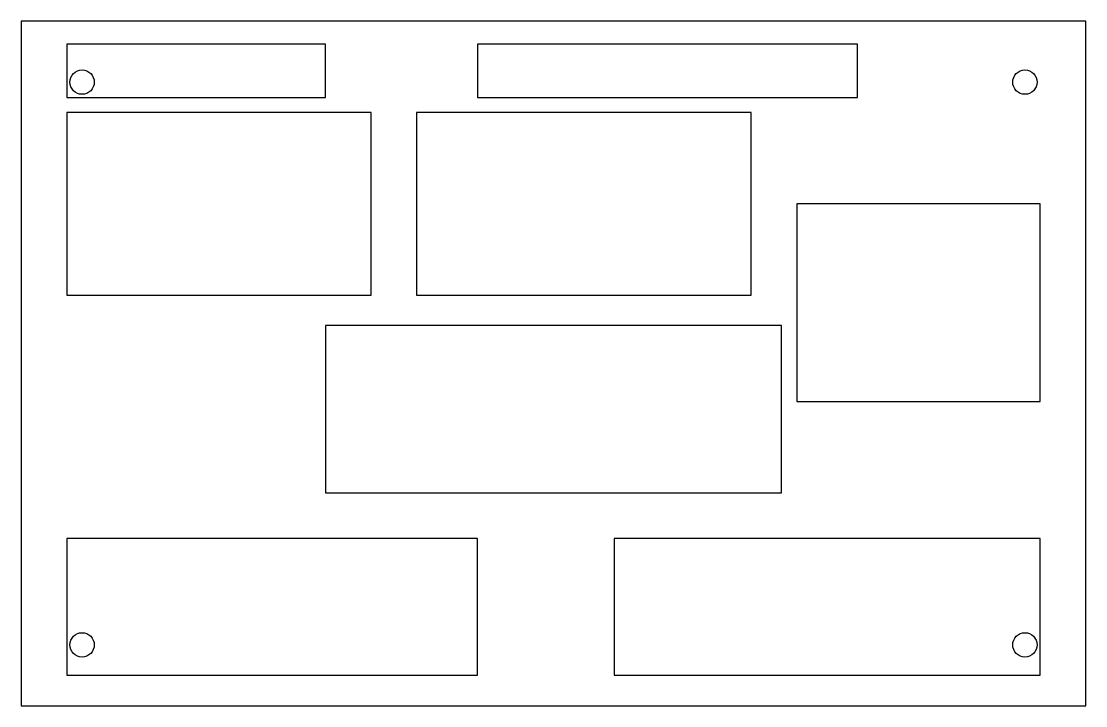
# Model space of a CAD drawing. Header units: metres. Extents: x 0 to 140, y 0 to 90.
import ezdxf

# ---------------------------------------------------------------- set-up
doc = ezdxf.new("R2010")
doc.units = ezdxf.units.M

msp = doc.modelspace()

# ---------------------------------------------------------------- linework, layer by layer
at = {"layer": 'HOLES'}
for centre in [(8, 82), (132, 82), (8, 8), (132, 8)]:
    msp.add_circle(centre, 1.6, dxfattribs=at)
at = {"layer": 'OUTLINE'}
for p, q in [((140, 90), (0, 90)), ((0, 90), (0, 0)), ((140, 0), (140, 90)), ((0, 0), (140, 0))]:
    msp.add_line(p, q, dxfattribs=at)
at = {"layer": 'PLACEMENT'}
for p, q in [((40, 87), (6, 87)), ((6, 87), (6, 80)), ((40, 80), (40, 87)), ((110, 87), (60, 87)), ((60, 87), (60, 80)), ((110, 80), (110, 87)), ((6, 80), (40, 80)), ((60, 80), (110, 80)), ((46, 78), (6, 78)), ((6, 78), (6, 54)), ((46, 54), (46, 78)), ((96, 78), (52, 78)), ((52, 78), (52, 54)), ((96, 54), (96, 78)), ((134, 66), (102, 66)), ((102, 66), (102, 40)), ((134, 40), (134, 66)), ((6, 54), (46, 54)), ((52, 54), (96, 54)), ((100, 50), (40, 50)), ((40, 50), (40, 28)), ((100, 28), (100, 50)), ((102, 40), (134, 40)), ((40, 28), (100, 28)), ((60, 22), (6, 22)), ((6, 22), (6, 4)), ((60, 4), (60, 22)), ((134, 22), (78, 22)), ((78, 22), (78, 4)), ((134, 4), (134, 22)), ((6, 4), (60, 4)), ((78, 4), (134, 4))]:
    msp.add_line(p, q, dxfattribs=at)

doc.saveas('drawing.dxf')
